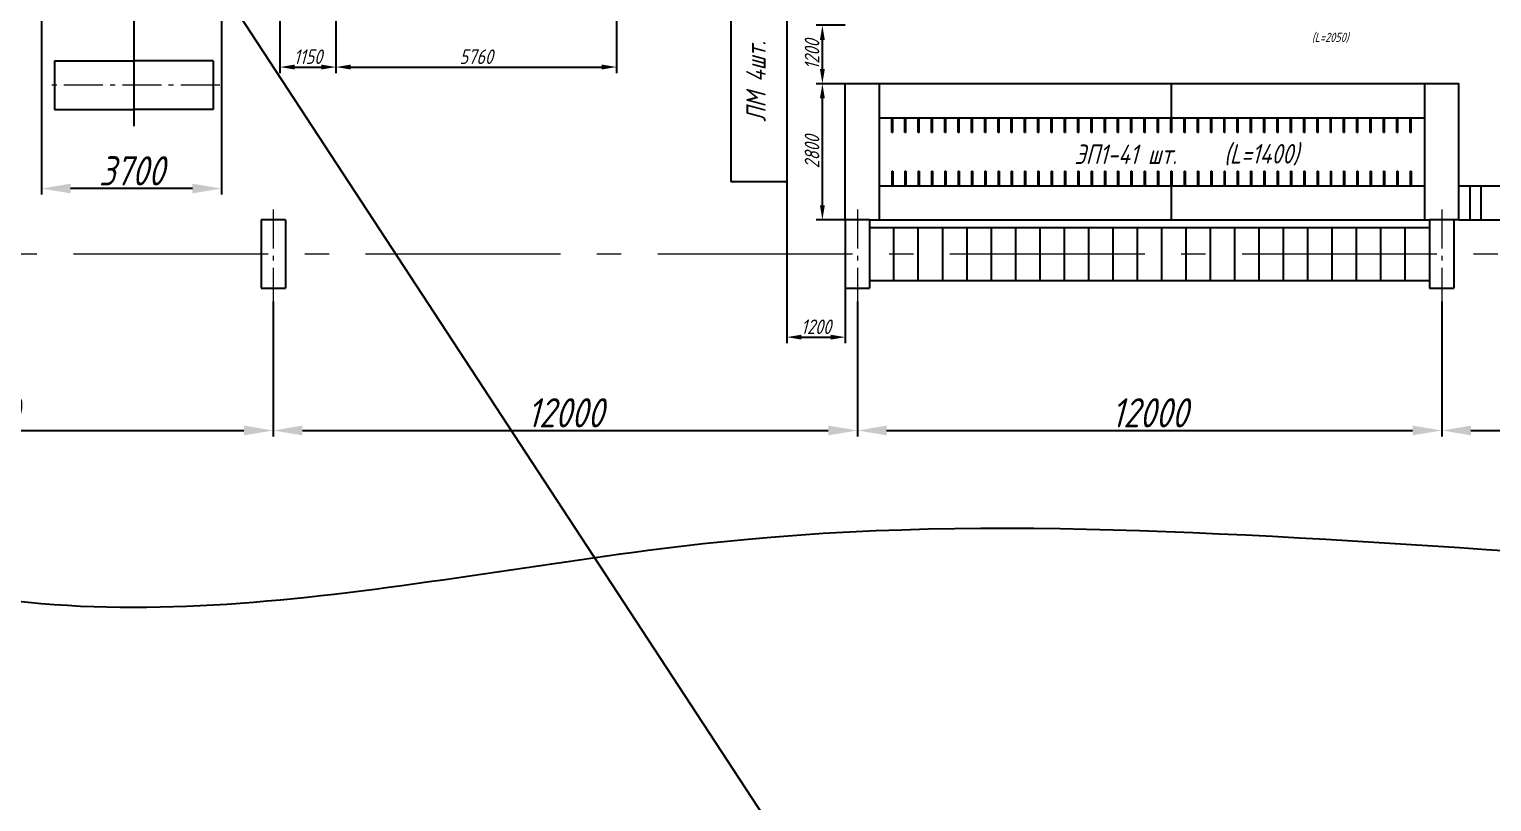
# Model space of a CAD drawing. Header units: millimetres. Extents: x -80926 to 207199, y -554506 to -32322.
# Drawn here: x -31315 to -1278, y -144722 to -128853 of the extents above; entities that cross this region are included whole.
import ezdxf

# ---------------------------------------------------------------- set-up
doc = ezdxf.new("R2010")
doc.units = ezdxf.units.MM
doc.linetypes.add('GOST2.303 6', pattern=[12, 8, -1.5, 1, -1.5])
doc.layers.add('CENTER', color=10, linetype='GOST2.303 6', lineweight=15)
doc.styles.add('GOST 2.304', font='CS_Gost2304.shx', dxfattribs={"oblique": 15})
doc.dimstyles.new('GOST', dxfattribs={"dimscale": 0, "dimtxt": 3, "dimasz": 3, "dimexe": 1.25, "dimexo": 0, "dimtad": 1, "dimtoh": 1, "dimdec": 3, "dimtxsty": 'GOST 2.304', "dimcen": 5, "dimadec": 3, "dimazin": 2, "dimtfac": 0.75, "dimtdec": 4, "dimtmove": 1, "dimatfit": 3, "dimfxl": 0, "dimtolj": 1, "dimarcsym": 0})

# ---------------------------------------------------------------- blocks, each defined once
blk = doc.blocks.new('*D25')
at = {"color": 0, "lineweight": -2}
for p, q in [((-2305, -134446), (-2305, -137220)), ((9695, -134446), (9695, -137220)), ((-1705, -137095), (9095, -137095))]:
    blk.add_line(p, q, dxfattribs=at)
at = {"color": 0}
for points in [[(-1705, -136995), (-1705, -137195), (-2305, -137095)], [(9095, -136995), (9095, -137195), (9695, -137095)]]:
    blk.add_solid(points, dxfattribs=at)
at = {"layer": 'Defpoints', "color": 0}
for p in [(-2305, -134446), (9695, -134446), (9695, -137095)]:
    blk.add_point(p, dxfattribs=at)
at = {"color": 0, "insert": (3695, -136732), "char_height": 600, "attachment_point": 5, "style": 'GOST 2.304'}
blk.add_mtext('\\A1;12000', dxfattribs=at)
blk = doc.blocks.new('*D26')
at = {"color": 0, "lineweight": -2}
for p, q in [((-14305, -134446), (-14305, -137220)), ((-2305, -134446), (-2305, -137220)), ((-13705, -137095), (-2905, -137095))]:
    blk.add_line(p, q, dxfattribs=at)
at = {"color": 0}
for points in [[(-13705, -136995), (-13705, -137195), (-14305, -137095)], [(-2905, -136995), (-2905, -137195), (-2305, -137095)]]:
    blk.add_solid(points, dxfattribs=at)
at = {"layer": 'Defpoints', "color": 0}
for p in [(-14305, -134446), (-2305, -134446), (-2305, -137095)]:
    blk.add_point(p, dxfattribs=at)
at = {"color": 0, "insert": (-8305, -136732), "char_height": 600, "attachment_point": 5, "style": 'GOST 2.304'}
blk.add_mtext('\\A1;12000', dxfattribs=at)
blk = doc.blocks.new('*D27')
at = {"color": 0, "lineweight": -2}
for p, q in [((-26305, -134446), (-26305, -137220)), ((-14305, -134446), (-14305, -137220)), ((-25705, -137095), (-14905, -137095))]:
    blk.add_line(p, q, dxfattribs=at)
at = {"color": 0}
for points in [[(-25705, -136995), (-25705, -137195), (-26305, -137095)], [(-14905, -136995), (-14905, -137195), (-14305, -137095)]]:
    blk.add_solid(points, dxfattribs=at)
at = {"layer": 'Defpoints', "color": 0}
for p in [(-26305, -134446), (-14305, -134446), (-14305, -137095)]:
    blk.add_point(p, dxfattribs=at)
at = {"color": 0, "insert": (-20305, -136732), "char_height": 600, "attachment_point": 5, "style": 'GOST 2.304'}
blk.add_mtext('\\A1;12000', dxfattribs=at)
blk = doc.blocks.new('*D28')
at = {"color": 0, "lineweight": -2}
for p, q in [((-38305, -134446), (-38305, -137220)), ((-26305, -134446), (-26305, -137220)), ((-37705, -137095), (-26905, -137095))]:
    blk.add_line(p, q, dxfattribs=at)
at = {"color": 0}
for points in [[(-37705, -136995), (-37705, -137195), (-38305, -137095)], [(-26905, -136995), (-26905, -137195), (-26305, -137095)]]:
    blk.add_solid(points, dxfattribs=at)
at = {"layer": 'Defpoints', "color": 0}
for p in [(-38305, -134446), (-26305, -134446), (-26305, -137095)]:
    blk.add_point(p, dxfattribs=at)
at = {"color": 0, "insert": (-32305, -136732), "char_height": 600, "attachment_point": 5, "style": 'GOST 2.304'}
blk.add_mtext('\\A1;12000', dxfattribs=at)
blk = doc.blocks.new('*D32')
at = {"color": 0, "lineweight": -2}
for p, q in [((-31065, -127803), (-31065, -132250)), ((-27365, -127803), (-27365, -132250)), ((-27965, -132125), (-30465, -132125))]:
    blk.add_line(p, q, dxfattribs=at)
at = {"color": 0}
for points in [[(-30465, -132025), (-30465, -132225), (-31065, -132125)], [(-27965, -132025), (-27965, -132225), (-27365, -132125)]]:
    blk.add_solid(points, dxfattribs=at)
at = {"layer": 'Defpoints', "color": 0}
for p in [(-31065, -127803), (-27365, -127803), (-31065, -132125)]:
    blk.add_point(p, dxfattribs=at)
at = {"color": 0, "insert": (-29215, -131762), "char_height": 600, "attachment_point": 5, "style": 'GOST 2.304'}
blk.add_mtext('\\A1;3700', dxfattribs=at)
blk = doc.blocks.new('*D50')
at = {"color": 0, "lineweight": -2}
for p, q in [((-25015, -128651), (-25015, -129754)), ((-19255, -128651), (-19255, -129754)), ((-24715, -129629), (-19555, -129629))]:
    blk.add_line(p, q, dxfattribs=at)
at = {"color": 0}
for points in [[(-24715, -129579), (-24715, -129679), (-25015, -129629)], [(-19555, -129579), (-19555, -129679), (-19255, -129629)]]:
    blk.add_solid(points, dxfattribs=at)
at = {"layer": 'Defpoints', "color": 0}
for p in [(-25015, -128651), (-19255, -128651), (-19255, -129629)]:
    blk.add_point(p, dxfattribs=at)
at = {"color": 0, "insert": (-22135, -129417), "char_height": 300, "attachment_point": 5, "style": 'GOST 2.304'}
blk.add_mtext('\\A1;5760', dxfattribs=at)
blk = doc.blocks.new('*D73')
at = {"color": 0, "lineweight": -2}
for p, q in [((-26165, -128651), (-26165, -129754)), ((-25015, -128651), (-25015, -129754)), ((-25865, -129629), (-25315, -129629))]:
    blk.add_line(p, q, dxfattribs=at)
at = {"color": 0}
for points in [[(-25865, -129579), (-25865, -129679), (-26165, -129629)], [(-25315, -129579), (-25315, -129679), (-25015, -129629)]]:
    blk.add_solid(points, dxfattribs=at)
at = {"layer": 'Defpoints', "color": 0}
for p in [(-26165, -128651), (-25015, -128651), (-25015, -129629)]:
    blk.add_point(p, dxfattribs=at)
at = {"color": 0, "insert": (-25590, -129417), "char_height": 300, "attachment_point": 5, "style": 'GOST 2.304'}
blk.add_mtext('\\A1;1150', dxfattribs=at)
blk = doc.blocks.new('*D76')
at = {"color": 0, "lineweight": -2}
for p, q in [((-14555, -129971), (-15150, -129971)), ((-15025, -132471), (-15025, -130271)), ((-14555, -132771), (-15150, -132771))]:
    blk.add_line(p, q, dxfattribs=at)
at = {"color": 0}
for points in [[(-15075, -130271), (-14975, -130271), (-15025, -129971)], [(-15075, -132471), (-14975, -132471), (-15025, -132771)]]:
    blk.add_solid(points, dxfattribs=at)
at = {"layer": 'Defpoints', "color": 0}
for p in [(-15025, -129971), (-14555, -129971), (-14555, -132771)]:
    blk.add_point(p, dxfattribs=at)
at = {"color": 0, "insert": (-15238, -131371), "char_height": 300, "attachment_point": 5, "rotation": 90, "style": 'GOST 2.304'}
blk.add_mtext('\\A1;2800', dxfattribs=at)
blk = doc.blocks.new('*D77')
at = {"color": 0, "lineweight": -2}
for p, q in [((-14555, -128771), (-15150, -128771)), ((-15025, -129671), (-15025, -129071)), ((-14555, -129971), (-15150, -129971))]:
    blk.add_line(p, q, dxfattribs=at)
at = {"color": 0}
for points in [[(-15075, -129071), (-14975, -129071), (-15025, -128771)], [(-15075, -129671), (-14975, -129671), (-15025, -129971)]]:
    blk.add_solid(points, dxfattribs=at)
at = {"layer": 'Defpoints', "color": 0}
for p in [(-15025, -128771), (-14555, -128771), (-14555, -129971)]:
    blk.add_point(p, dxfattribs=at)
at = {"color": 0, "insert": (-15238, -129371), "char_height": 300, "attachment_point": 5, "rotation": 90, "style": 'GOST 2.304'}
blk.add_mtext('\\A1;1200', dxfattribs=at)
blk = doc.blocks.new('*D92')
at = {"color": 0, "lineweight": -2}
for p, q in [((-15755, -131982), (-15755, -135303)), ((-14555, -132771), (-14555, -135303)), ((-15455, -135178), (-14855, -135178))]:
    blk.add_line(p, q, dxfattribs=at)
at = {"color": 0}
for points in [[(-15455, -135128), (-15455, -135228), (-15755, -135178)], [(-14855, -135128), (-14855, -135228), (-14555, -135178)]]:
    blk.add_solid(points, dxfattribs=at)
at = {"layer": 'Defpoints', "color": 0}
for p in [(-15755, -131982), (-14555, -132771), (-14555, -135178)]:
    blk.add_point(p, dxfattribs=at)
at = {"color": 0, "insert": (-15155, -134965), "char_height": 300, "attachment_point": 5, "style": 'GOST 2.304'}
blk.add_mtext('\\A1;1200', dxfattribs=at)

msp = doc.modelspace()

# ---------------------------------------------------------------- linework, layer by layer
at = {"ltscale": 15}
msp.add_line((-80925.7912, -46202.1026), (65730.3415, -270200.2531), dxfattribs=at)
for p, q in [((-29164.6742, -111165.2068), (-29164.6742, -130843.0675)), ((-16904.6742, -127642.1993), (-16904.6742, -131982.1993)), ((-15754.6742, -127642.1993), (-15754.6742, -131982.1993)), ((-30793.5295, -129503.8387), (-30793.5295, -130503.8387)), ((-30793.5295, -129503.8387), (-29164.6742, -129503.8387)), ((-27535.8189, -129503.8387), (-29164.6742, -129503.8387)), ((-27535.8189, -129503.8387), (-27535.8189, -130503.8387)), ((-14554.6742, -132770.6616), (-14554.6742, -129970.6616)), ((-14554.6742, -129970.6616), (-1954.6742, -129970.6616)), ((-13854.6742, -132770.6616), (-13854.6742, -129970.6616)), ((-7854.6742, -130670.6616), (-7854.6742, -129970.6616)), ((-2654.6742, -132770.6616), (-2654.6742, -129970.6616)), ((-1954.6742, -132770.6616), (-1954.6742, -129970.6616)), ((-30793.5295, -130503.8387), (-29164.6742, -130503.8387)), ((-27535.8189, -130503.8387), (-29164.6742, -130503.8387)), ((-13854.6742, -130670.6616), (-2654.6742, -130670.6616)), ((-13601.6742, -130970.6616), (-13601.6742, -130670.6616)), ((-13581.6742, -130970.6616), (-13581.6742, -130670.6616)), ((-13328.6742, -130970.6616), (-13328.6742, -130670.6616)), ((-13308.6742, -130970.6616), (-13308.6742, -130670.6616)), ((-13055.6742, -130970.6616), (-13055.6742, -130670.6616)), ((-13035.6742, -130970.6616), (-13035.6742, -130670.6616)), ((-12782.6742, -130970.6616), (-12782.6742, -130670.6616)), ((-12762.6742, -130970.6616), (-12762.6742, -130670.6616)), ((-12509.6742, -130970.6616), (-12509.6742, -130670.6616)), ((-12489.6742, -130970.6616), (-12489.6742, -130670.6616)), ((-12236.6742, -130970.6616), (-12236.6742, -130670.6616)), ((-12216.6742, -130970.6616), (-12216.6742, -130670.6616)), ((-11963.6742, -130970.6616), (-11963.6742, -130670.6616)), ((-11943.6742, -130970.6616), (-11943.6742, -130670.6616)), ((-11690.6742, -130970.6616), (-11690.6742, -130670.6616)), ((-11670.6742, -130970.6616), (-11670.6742, -130670.6616)), ((-11417.6742, -130970.6616), (-11417.6742, -130670.6616)), ((-11397.6742, -130970.6616), (-11397.6742, -130670.6616)), ((-11144.6742, -130970.6616), (-11144.6742, -130670.6616)), ((-11124.6742, -130970.6616), (-11124.6742, -130670.6616)), ((-10871.6742, -130970.6616), (-10871.6742, -130670.6616)), ((-10851.6742, -130970.6616), (-10851.6742, -130670.6616)), ((-10598.6742, -130970.6616), (-10598.6742, -130670.6616)), ((-10578.6742, -130970.6616), (-10578.6742, -130670.6616)), ((-10325.6742, -130970.6616), (-10325.6742, -130670.6616)), ((-10305.6742, -130970.6616), (-10305.6742, -130670.6616)), ((-10052.6742, -130970.6616), (-10052.6742, -130670.6616)), ((-10032.6742, -130970.6616), (-10032.6742, -130670.6616)), ((-9779.6742, -130970.6616), (-9779.6742, -130670.6616)), ((-9759.6742, -130970.6616), (-9759.6742, -130670.6616)), ((-9506.6742, -130970.6616), (-9506.6742, -130670.6616)), ((-9486.6742, -130970.6616), (-9486.6742, -130670.6616)), ((-9233.6742, -130970.6616), (-9233.6742, -130670.6616)), ((-9213.6742, -130970.6616), (-9213.6742, -130670.6616)), ((-8960.6742, -130970.6616), (-8960.6742, -130670.6616)), ((-8940.6742, -130970.6616), (-8940.6742, -130670.6616)), ((-8687.6742, -130970.6616), (-8687.6742, -130670.6616)), ((-8667.6742, -130970.6616), (-8667.6742, -130670.6616)), ((-8414.6742, -130970.6616), (-8414.6742, -130670.6616)), ((-8394.6742, -130970.6616), (-8394.6742, -130670.6616)), ((-8141.6742, -130970.6616), (-8141.6742, -130670.6616)), ((-8121.6742, -130970.6616), (-8121.6742, -130670.6616)), ((-7868.6742, -130970.6616), (-7868.6742, -130670.6616)), ((-7848.6742, -130970.6616), (-7848.6742, -130670.6616)), ((-7595.6742, -130970.6616), (-7595.6742, -130670.6616)), ((-7575.6742, -130970.6616), (-7575.6742, -130670.6616)), ((-7322.6742, -130970.6616), (-7322.6742, -130670.6616)), ((-7302.6742, -130970.6616), (-7302.6742, -130670.6616)), ((-7049.6742, -130970.6616), (-7049.6742, -130670.6616)), ((-7029.6742, -130970.6616), (-7029.6742, -130670.6616)), ((-6776.6742, -130970.6616), (-6776.6742, -130670.6616)), ((-6756.6742, -130970.6616), (-6756.6742, -130670.6616)), ((-6503.6742, -130970.6616), (-6503.6742, -130670.6616)), ((-6483.6742, -130970.6616), (-6483.6742, -130670.6616)), ((-6230.6742, -130970.6616), (-6230.6742, -130670.6616)), ((-6210.6742, -130970.6616), (-6210.6742, -130670.6616)), ((-5957.6742, -130970.6616), (-5957.6742, -130670.6616)), ((-5937.6742, -130970.6616), (-5937.6742, -130670.6616)), ((-5684.6742, -130970.6616), (-5684.6742, -130670.6616)), ((-5664.6742, -130970.6616), (-5664.6742, -130670.6616)), ((-5411.6742, -130970.6616), (-5411.6742, -130670.6616)), ((-5391.6742, -130970.6616), (-5391.6742, -130670.6616)), ((-5138.6742, -130970.6616), (-5138.6742, -130670.6616)), ((-5118.6742, -130970.6616), (-5118.6742, -130670.6616)), ((-4865.6742, -130970.6616), (-4865.6742, -130670.6616)), ((-4845.6742, -130970.6616), (-4845.6742, -130670.6616)), ((-4592.6742, -130970.6616), (-4592.6742, -130670.6616)), ((-4572.6742, -130970.6616), (-4572.6742, -130670.6616)), ((-4319.6742, -130970.6616), (-4319.6742, -130670.6616)), ((-4299.6742, -130970.6616), (-4299.6742, -130670.6616)), ((-4046.6742, -130970.6616), (-4046.6742, -130670.6616)), ((-4026.6742, -130970.6616), (-4026.6742, -130670.6616)), ((-3773.6742, -130970.6616), (-3773.6742, -130670.6616)), ((-3753.6742, -130970.6616), (-3753.6742, -130670.6616)), ((-3500.6742, -130970.6616), (-3500.6742, -130670.6616)), ((-3480.6742, -130970.6616), (-3480.6742, -130670.6616)), ((-3227.6742, -130970.6616), (-3227.6742, -130670.6616)), ((-3207.6742, -130970.6616), (-3207.6742, -130670.6616)), ((-2954.6742, -130970.6616), (-2954.6742, -130670.6616)), ((-2934.6742, -130970.6616), (-2934.6742, -130670.6616)), ((-13601.6742, -130970.0586), (-13581.6742, -130970.0586)), ((-13328.6742, -130970.0586), (-13308.6742, -130970.0586)), ((-13055.6742, -130970.0586), (-13035.6742, -130970.0586)), ((-12782.6742, -130970.0586), (-12762.6742, -130970.0586)), ((-12509.6742, -130970.0586), (-12489.6742, -130970.0586)), ((-12236.6742, -130970.0586), (-12216.6742, -130970.0586)), ((-11963.6742, -130970.0586), (-11943.6742, -130970.0586)), ((-11690.6742, -130970.0586), (-11670.6742, -130970.0586)), ((-11417.6742, -130970.0586), (-11397.6742, -130970.0586)), ((-11144.6742, -130970.0586), (-11124.6742, -130970.0586)), ((-10871.6742, -130970.0586), (-10851.6742, -130970.0586)), ((-10598.6742, -130970.0586), (-10578.6742, -130970.0586)), ((-10325.6742, -130970.0586), (-10305.6742, -130970.0586)), ((-10052.6742, -130970.0586), (-10032.6742, -130970.0586)), ((-9779.6742, -130970.0586), (-9759.6742, -130970.0586)), ((-9506.6742, -130970.0586), (-9486.6742, -130970.0586)), ((-9233.6742, -130970.0586), (-9213.6742, -130970.0586)), ((-8960.6742, -130970.0586), (-8940.6742, -130970.0586)), ((-8687.6742, -130970.0586), (-8667.6742, -130970.0586)), ((-8414.6742, -130970.0586), (-8394.6742, -130970.0586)), ((-8141.6742, -130970.0586), (-8121.6742, -130970.0586)), ((-7868.6742, -130970.0586), (-7848.6742, -130970.0586)), ((-7595.6742, -130970.0586), (-7575.6742, -130970.0586)), ((-7322.6742, -130970.0586), (-7302.6742, -130970.0586)), ((-7049.6742, -130970.0586), (-7029.6742, -130970.0586)), ((-6776.6742, -130970.0586), (-6756.6742, -130970.0586)), ((-6503.6742, -130970.0586), (-6483.6742, -130970.0586)), ((-6230.6742, -130970.0586), (-6210.6742, -130970.0586)), ((-5957.6742, -130970.0586), (-5937.6742, -130970.0586)), ((-5684.6742, -130970.0586), (-5664.6742, -130970.0586)), ((-5411.6742, -130970.0586), (-5391.6742, -130970.0586)), ((-5138.6742, -130970.0586), (-5118.6742, -130970.0586)), ((-4865.6742, -130970.0586), (-4845.6742, -130970.0586)), ((-4592.6742, -130970.0586), (-4572.6742, -130970.0586)), ((-4319.6742, -130970.0586), (-4299.6742, -130970.0586)), ((-4046.6742, -130970.0586), (-4026.6742, -130970.0586)), ((-3773.6742, -130970.0586), (-3753.6742, -130970.0586)), ((-3500.6742, -130970.0586), (-3480.6742, -130970.0586)), ((-3227.6742, -130970.0586), (-3207.6742, -130970.0586)), ((-2954.6742, -130970.0586), (-2934.6742, -130970.0586)), ((-13601.6742, -131770.6616), (-13601.6742, -132070.6616)), ((-13601.6742, -131771.2646), (-13581.6742, -131771.2646)), ((-13581.6742, -131770.6616), (-13581.6742, -132070.6616)), ((-13328.6742, -131770.6616), (-13328.6742, -132070.6616)), ((-13328.6742, -131771.2646), (-13308.6742, -131771.2646)), ((-13308.6742, -131770.6616), (-13308.6742, -132070.6616)), ((-13055.6742, -131770.6616), (-13055.6742, -132070.6616)), ((-13055.6742, -131771.2646), (-13035.6742, -131771.2646)), ((-13035.6742, -131770.6616), (-13035.6742, -132070.6616)), ((-12782.6742, -131770.6616), (-12782.6742, -132070.6616)), ((-12782.6742, -131771.2646), (-12762.6742, -131771.2646)), ((-12762.6742, -131770.6616), (-12762.6742, -132070.6616)), ((-12509.6742, -131770.6616), (-12509.6742, -132070.6616)), ((-12509.6742, -131771.2646), (-12489.6742, -131771.2646)), ((-12489.6742, -131770.6616), (-12489.6742, -132070.6616)), ((-12236.6742, -131770.6616), (-12236.6742, -132070.6616)), ((-12236.6742, -131771.2646), (-12216.6742, -131771.2646)), ((-12216.6742, -131770.6616), (-12216.6742, -132070.6616)), ((-11963.6742, -131770.6616), (-11963.6742, -132070.6616)), ((-11963.6742, -131771.2646), (-11943.6742, -131771.2646)), ((-11943.6742, -131770.6616), (-11943.6742, -132070.6616)), ((-11690.6742, -131770.6616), (-11690.6742, -132070.6616)), ((-11690.6742, -131771.2646), (-11670.6742, -131771.2646)), ((-11670.6742, -131770.6616), (-11670.6742, -132070.6616)), ((-11417.6742, -131770.6616), (-11417.6742, -132070.6616)), ((-11417.6742, -131771.2646), (-11397.6742, -131771.2646)), ((-11397.6742, -131770.6616), (-11397.6742, -132070.6616)), ((-11144.6742, -131770.6616), (-11144.6742, -132070.6616)), ((-11144.6742, -131771.2646), (-11124.6742, -131771.2646)), ((-11124.6742, -131770.6616), (-11124.6742, -132070.6616)), ((-10871.6742, -131770.6616), (-10871.6742, -132070.6616)), ((-10871.6742, -131771.2646), (-10851.6742, -131771.2646)), ((-10851.6742, -131770.6616), (-10851.6742, -132070.6616)), ((-10598.6742, -131770.6616), (-10598.6742, -132070.6616)), ((-10598.6742, -131771.2646), (-10578.6742, -131771.2646)), ((-10578.6742, -131770.6616), (-10578.6742, -132070.6616)), ((-10325.6742, -131770.6616), (-10325.6742, -132070.6616)), ((-10325.6742, -131771.2646), (-10305.6742, -131771.2646)), ((-10305.6742, -131770.6616), (-10305.6742, -132070.6616)), ((-10052.6742, -131770.6616), (-10052.6742, -132070.6616)), ((-10052.6742, -131771.2646), (-10032.6742, -131771.2646)), ((-10032.6742, -131770.6616), (-10032.6742, -132070.6616)), ((-9779.6742, -131770.6616), (-9779.6742, -132070.6616)), ((-9779.6742, -131771.2646), (-9759.6742, -131771.2646)), ((-9759.6742, -131770.6616), (-9759.6742, -132070.6616)), ((-9506.6742, -131770.6616), (-9506.6742, -132070.6616)), ((-9506.6742, -131771.2646), (-9486.6742, -131771.2646)), ((-9486.6742, -131770.6616), (-9486.6742, -132070.6616)), ((-9233.6742, -131770.6616), (-9233.6742, -132070.6616)), ((-9233.6742, -131771.2646), (-9213.6742, -131771.2646)), ((-9213.6742, -131770.6616), (-9213.6742, -132070.6616)), ((-8960.6742, -131770.6616), (-8960.6742, -132070.6616)), ((-8960.6742, -131771.2646), (-8940.6742, -131771.2646)), ((-8940.6742, -131770.6616), (-8940.6742, -132070.6616)), ((-8687.6742, -131770.6616), (-8687.6742, -132070.6616)), ((-8687.6742, -131771.2646), (-8667.6742, -131771.2646)), ((-8667.6742, -131770.6616), (-8667.6742, -132070.6616)), ((-8414.6742, -131770.6616), (-8414.6742, -132070.6616)), ((-8414.6742, -131771.2646), (-8394.6742, -131771.2646)), ((-8394.6742, -131770.6616), (-8394.6742, -132070.6616)), ((-8141.6742, -131770.6616), (-8141.6742, -132070.6616)), ((-8141.6742, -131771.2646), (-8121.6742, -131771.2646)), ((-8121.6742, -131770.6616), (-8121.6742, -132070.6616)), ((-7868.6742, -131770.6616), (-7868.6742, -132070.6616)), ((-7868.6742, -131771.2646), (-7848.6742, -131771.2646)), ((-7848.6742, -131770.6616), (-7848.6742, -132070.6616)), ((-7595.6742, -131770.6616), (-7595.6742, -132070.6616)), ((-7595.6742, -131771.2646), (-7575.6742, -131771.2646)), ((-7575.6742, -131770.6616), (-7575.6742, -132070.6616)), ((-7322.6742, -131770.6616), (-7322.6742, -132070.6616)), ((-7322.6742, -131771.2646), (-7302.6742, -131771.2646)), ((-7302.6742, -131770.6616), (-7302.6742, -132070.6616)), ((-7049.6742, -131770.6616), (-7049.6742, -132070.6616)), ((-7049.6742, -131771.2646), (-7029.6742, -131771.2646)), ((-7029.6742, -131770.6616), (-7029.6742, -132070.6616)), ((-6776.6742, -131770.6616), (-6776.6742, -132070.6616)), ((-6776.6742, -131771.2646), (-6756.6742, -131771.2646)), ((-6756.6742, -131770.6616), (-6756.6742, -132070.6616)), ((-6503.6742, -131770.6616), (-6503.6742, -132070.6616)), ((-6503.6742, -131771.2646), (-6483.6742, -131771.2646)), ((-6483.6742, -131770.6616), (-6483.6742, -132070.6616)), ((-6230.6742, -131770.6616), (-6230.6742, -132070.6616)), ((-6230.6742, -131771.2646), (-6210.6742, -131771.2646)), ((-6210.6742, -131770.6616), (-6210.6742, -132070.6616)), ((-5957.6742, -131770.6616), (-5957.6742, -132070.6616)), ((-5957.6742, -131771.2646), (-5937.6742, -131771.2646)), ((-5937.6742, -131770.6616), (-5937.6742, -132070.6616)), ((-5684.6742, -131770.6616), (-5684.6742, -132070.6616)), ((-5684.6742, -131771.2646), (-5664.6742, -131771.2646)), ((-5664.6742, -131770.6616), (-5664.6742, -132070.6616)), ((-5411.6742, -131770.6616), (-5411.6742, -132070.6616)), ((-5411.6742, -131771.2646), (-5391.6742, -131771.2646)), ((-5391.6742, -131770.6616), (-5391.6742, -132070.6616)), ((-5138.6742, -131770.6616), (-5138.6742, -132070.6616)), ((-5138.6742, -131771.2646), (-5118.6742, -131771.2646)), ((-5118.6742, -131770.6616), (-5118.6742, -132070.6616)), ((-4865.6742, -131770.6616), (-4865.6742, -132070.6616)), ((-4865.6742, -131771.2646), (-4845.6742, -131771.2646)), ((-4845.6742, -131770.6616), (-4845.6742, -132070.6616)), ((-4592.6742, -131770.6616), (-4592.6742, -132070.6616)), ((-4592.6742, -131771.2646), (-4572.6742, -131771.2646)), ((-4572.6742, -131770.6616), (-4572.6742, -132070.6616)), ((-4319.6742, -131770.6616), (-4319.6742, -132070.6616)), ((-4319.6742, -131771.2646), (-4299.6742, -131771.2646)), ((-4299.6742, -131770.6616), (-4299.6742, -132070.6616)), ((-4046.6742, -131770.6616), (-4046.6742, -132070.6616)), ((-4046.6742, -131771.2646), (-4026.6742, -131771.2646)), ((-4026.6742, -131770.6616), (-4026.6742, -132070.6616)), ((-3773.6742, -131770.6616), (-3773.6742, -132070.6616)), ((-3773.6742, -131771.2646), (-3753.6742, -131771.2646)), ((-3753.6742, -131770.6616), (-3753.6742, -132070.6616)), ((-3500.6742, -131770.6616), (-3500.6742, -132070.6616)), ((-3500.6742, -131771.2646), (-3480.6742, -131771.2646)), ((-3480.6742, -131770.6616), (-3480.6742, -132070.6616)), ((-3227.6742, -131770.6616), (-3227.6742, -132070.6616)), ((-3227.6742, -131771.2646), (-3207.6742, -131771.2646)), ((-3207.6742, -131770.6616), (-3207.6742, -132070.6616)), ((-2954.6742, -131770.6616), (-2954.6742, -132070.6616)), ((-2954.6742, -131771.2646), (-2934.6742, -131771.2646)), ((-2934.6742, -131770.6616), (-2934.6742, -132070.6616)), ((-16904.6742, -131982.1993), (-15754.6742, -131982.1993)), ((-13854.6742, -132070.6616), (-2654.6742, -132070.6616)), ((-7854.6742, -132770.6616), (-7854.6742, -132070.6616)), ((-2654.6742, -132770.6616), (-2654.6742, -132070.6616)), ((-1954.6742, -132070.6616), (-799.6742, -132070.6616)), ((-1723.6742, -132770.6616), (-1723.6742, -132070.6616)), ((-1492.6742, -132770.6616), (-1492.6742, -132070.6616)), ((-26054.6742, -132770.6616), (-26554.6742, -132770.6616)), ((-26554.6742, -132770.6616), (-26554.6742, -134170.6616)), ((-26054.6742, -132770.6616), (-26054.6742, -134170.6616)), ((-14054.6742, -132770.6616), (-14554.6742, -132770.6616)), ((-14554.6742, -132770.6616), (-14554.6742, -134170.6616)), ((-14054.6742, -132770.6616), (-14054.6742, -134170.6616)), ((-14054.6742, -132770.6616), (-2554.6742, -132770.6616)), ((-14054.6742, -132928.6141), (-2554.6742, -132928.6141)), ((-13554.6742, -134012.7091), (-13554.6742, -132928.6141)), ((-13054.6742, -134012.7091), (-13054.6742, -132928.6141)), ((-12554.6742, -134012.7091), (-12554.6742, -132928.6141)), ((-12054.6742, -134012.7091), (-12054.6742, -132928.6141)), ((-11554.6742, -134012.7091), (-11554.6742, -132928.6141)), ((-11054.6742, -134012.7091), (-11054.6742, -132928.6141)), ((-10554.6742, -134012.7091), (-10554.6742, -132928.6141)), ((-10054.6742, -134012.7091), (-10054.6742, -132928.6141)), ((-9554.6742, -134012.7091), (-9554.6742, -132928.6141)), ((-9054.6742, -134012.7091), (-9054.6742, -132928.6141)), ((-8554.6742, -134012.7091), (-8554.6742, -132928.6141)), ((-8054.6742, -134012.7091), (-8054.6742, -132928.6141)), ((-7554.6742, -134012.7091), (-7554.6742, -132928.6141)), ((-7054.6742, -134012.7091), (-7054.6742, -132928.6141)), ((-6554.6742, -134012.7091), (-6554.6742, -132928.6141)), ((-6054.6742, -134012.7091), (-6054.6742, -132928.6141)), ((-5554.6742, -134012.7091), (-5554.6742, -132928.6141)), ((-5054.6742, -134012.7091), (-5054.6742, -132928.6141)), ((-4554.6742, -134012.7091), (-4554.6742, -132928.6141)), ((-4054.6742, -134012.7091), (-4054.6742, -132928.6141)), ((-3554.6742, -134012.7091), (-3554.6742, -132928.6141)), ((-3054.6742, -134012.7091), (-3054.6742, -132928.6141)), ((-1954.6742, -132770.6616), (-2554.6742, -132770.6616)), ((-2554.6742, -132770.6616), (-2554.6742, -134170.6616)), ((-2054.6742, -132770.6616), (-2054.6742, -134170.6616)), ((-1954.6742, -132770.6616), (-799.6742, -132770.6616)), ((-26554.6742, -134170.6616), (-26054.6742, -134170.6616)), ((-14554.6742, -134170.6616), (-14054.6742, -134170.6616)), ((-14054.6742, -134012.7091), (-2554.6742, -134012.7091)), ((-2554.6742, -134170.6616), (-2054.6742, -134170.6616))]:
    msp.add_line(p, q)
msp.add_open_spline([(-40349.0042, -113070.6616), (-40496.419, -113477.2384), (-41551.1805, -120413.8628), (-41893.8159, -123131.8635), (-42924.5922, -135895.65), (-31311.7583, -142464.4935), (-17033.9426, -138230.8194), (778.5663, -139858.26), (16898.6738, -140323.6521), (32003.4583, -140077.3328), (53498.7453, -145429.8662), (50391.727, -130052.899), (53284.0997, -121996.9838), (50877.3405, -115923.7776), (49816.7235, -110313.4731), (48185.4437, -110398.5212), (46499.7454, -110393.4755), (46285.3258, -110332.3825)], degree=3, knots=[801.6625174448, 801.6625174448, 801.6625174448, 801.6625174448, 2111.8071712127, 11138.3698301209, 23394.6988272199, 31668.3245429155, 50102.1857783468, 67549.1935370648, 85138.7487895182, 97029.3574073722, 117856.6013994624, 126232.1472898463, 136100.3298398128, 142525.9250569345, 147083.6997114652, 148988.7913002833, 149566.3012723248, 149566.3012723248, 149566.3012723248, 149566.3012723248])
at = {"layer": 'CENTER', "ltscale": 100}
for p, q in [((-27401.376, -130003.8387), (-30893.0772, -130003.8387)), ((-26304.6742, -132555.1787), (-26304.6742, -134445.702)), ((-14304.6742, -132555.1787), (-14304.6742, -134445.702)), ((-2304.6742, -132555.1787), (-2304.6742, -134445.702))]:
    msp.add_line(p, q, dxfattribs=at)
at = {"layer": 'CENTER', "ltscale": 500}
msp.add_line((45594.4256, -133470.6616), (-38800.8425, -133470.6616), dxfattribs=at)

# ---------------------------------------------------------------- texts
at = {"insert": (-16589.0012, -130754.8275), "char_height": 400, "width": 5509.146457, "attachment_point": 1, "rotation": 90, "style": 'GOST 2.304'}
msp.add_mtext('ЛМ 4шт.', dxfattribs=at)
at = {"width": 5509.146457, "attachment_point": 1, "style": 'GOST 2.304'}
for s, insert, char_height in [('(L=2050)', (-4972.2964, -128924.6653), 190), ('ЭП1-41 шт.', (-9849.6745, -131221.3047), 400), ('(L=1400)', (-6777.5294, -131211.4851), 400)]:
    msp.add_mtext(s, dxfattribs=dict(at, insert=insert, char_height=char_height))

# ---------------------------------------------------------------- dimensions: what is measured, and where the dimension line sits
for base, p1, p2, override, picture, middle in [((-31064.6742, -132124.6363), (-27364.6742, -127802.6809), (-31064.6742, -127802.6809), {"dimscale": 100, "dimtxt": 6, "dimasz": 6, "dimsah": 1}, '*D32', (-29214.6742, -131762.1363)), ((-25014.6742, -129629.2728), (-26164.6742, -128650.6616), (-25014.6742, -128650.6616), {"dimscale": 100}, '*D73', (-25589.6742, -129416.7728)), ((-19254.6742, -129629.2728), (-25014.6742, -128650.6616), (-19254.6742, -128650.6616), {"dimscale": 100}, '*D50', (-22134.6742, -129416.7728)), ((-14554.6742, -135177.6248), (-15754.6742, -131982.1993), (-14554.6742, -132770.6616), {"dimscale": 100}, '*D92', (-15154.6742, -134965.1248)), ((-26304.6742, -137094.5244), (-38304.6742, -134445.702), (-26304.6742, -134445.702), {"dimscale": 100, "dimtxt": 6, "dimasz": 6, "dimsah": 1}, '*D28', (-32304.6742, -136732.0244)), ((-14304.6742, -137094.5244), (-26304.6742, -134445.702), (-14304.6742, -134445.702), {"dimscale": 100, "dimtxt": 6, "dimasz": 6, "dimsah": 1}, '*D27', (-20304.6742, -136732.0244)), ((-2304.6742, -137094.5244), (-14304.6742, -134445.702), (-2304.6742, -134445.702), {"dimscale": 100, "dimtxt": 6, "dimasz": 6, "dimsah": 1}, '*D26', (-8304.6742, -136732.0244)), ((9695.3258, -137094.5244), (-2304.6742, -134445.702), (9695.3258, -134445.702), {"dimscale": 100, "dimtxt": 6, "dimasz": 6, "dimsah": 1}, '*D25', (3695.3258, -136732.0244))]:
    dim = msp.add_linear_dim(base=base, p1=p1, p2=p2, dimstyle='GOST', override=override)
    dim.commit()
    dim.dimension.update_dxf_attribs({"geometry": picture, "text_midpoint": middle})
for base, p1, p2, picture, middle in [((-15025.4423, -128770.6616), (-14554.6742, -129970.6616), (-14554.6742, -128770.6616), '*D77', (-15237.9423, -129370.6616)), ((-15025.4423, -129970.6616), (-14554.6742, -132770.6616), (-14554.6742, -129970.6616), '*D76', (-15237.9423, -131370.6616))]:
    dim = msp.add_linear_dim(base=base, p1=p1, p2=p2, angle=90, dimstyle='GOST', override={"dimscale": 100})
    dim.commit()
    dim.dimension.update_dxf_attribs({"geometry": picture, "text_midpoint": middle})

doc.saveas('drawing.dxf')
